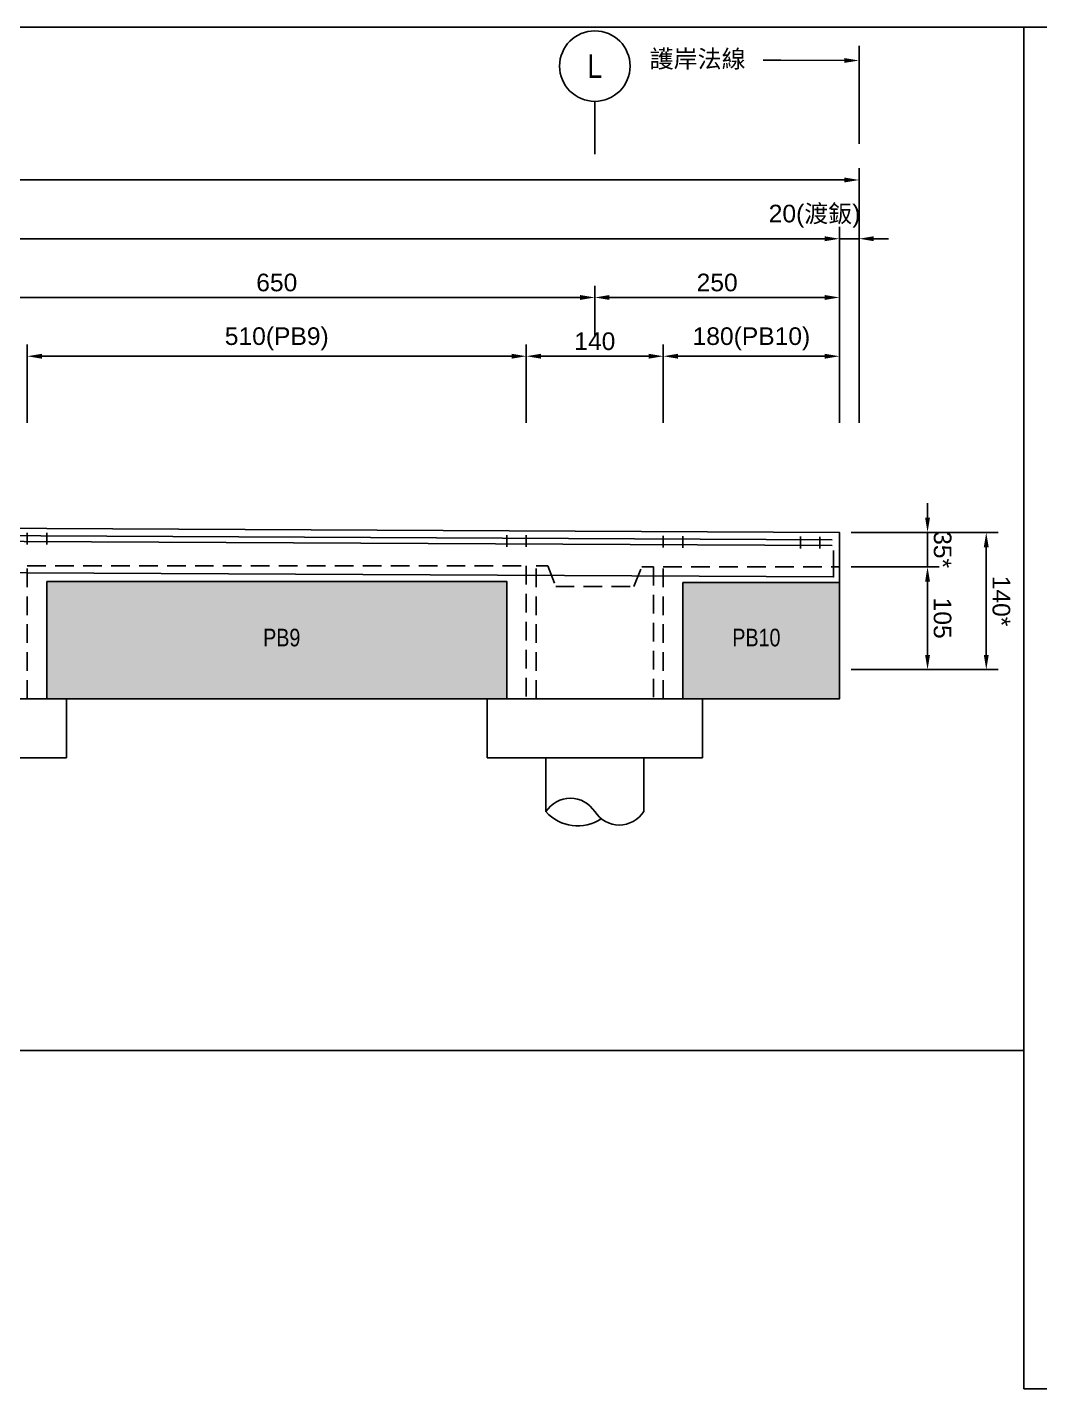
# Model space of a CAD drawing. Header units: millimetres. Extents: x 4668 to 40173, y -3560 to 14620.
# Drawn here: x 18496 to 19531, y 461 to 1851 of the extents above; entities that cross this region are included whole.
import ezdxf
from ezdxf import colors
from ezdxf.entities.mleader import LeaderData, LeaderLine
from ezdxf.enums import TextEntityAlignment as Align
from ezdxf.math import Vec2, Vec3

# ---------------------------------------------------------------- set-up
doc = ezdxf.new("R2010")
doc.units = ezdxf.units.MM
doc.linetypes.add('HIDDEN', pattern=[9.525, 6.35, -3.175])
doc.layers.add('HB_0', color=7, linetype='Continuous', transparency=0.5)
for name, color, linetype in [('HB_DIM', 1, 'Continuous'), ('HB_SYMBOLS', 7, 'Continuous'), ('大樑編號', 2, 'Continuous'), ('底圖', 7, 'Continuous'), ('鋼筋', 3, 'Continuous')]:
    doc.layers.add(name, color=color, linetype=linetype)
doc.styles.get("Standard").update_dxf_attribs({"font": 'arial.ttf'})
doc.dimstyles.new('60', dxfattribs={"dimscale": 6, "dimtxt": 3, "dimasz": 2.5, "dimexe": 2, "dimexo": 2, "dimgap": 1, "dimtad": 1, "dimdec": 0, "dimdsep": 46, "dimtxsty": 'Standard', "dimcen": 0, "dimclrd": 1, "dimclre": 1, "dimclrt": 2, "dimadec": 0, "dimazin": 0, "dimtfac": 1, "dimtdec": 0, "dimtix": 1, "dimtmove": 2, "dimatfit": 3, "dimfxl": 1, "dimtolj": 1, "dimtzin": 0, "dimarcsym": 0})

# ---------------------------------------------------------------- blocks, each defined once
blk = doc.blocks.new('*D196')
at = {"layer": 'Defpoints', "color": 0}
for p in [(19326.2, 1635.2), (16346.2, 1435.2), (19326.2, 1435.2)]:
    blk.add_point(p, dxfattribs=at)
at = {"layer": 'HB_DIM', "color": 1, "lineweight": -2}
for p, q in [((16346.2, 1447.2), (16346.2, 1647.2)), ((19326.2, 1447.2), (19326.2, 1647.2)), ((16361.2, 1635.2), (19311.2, 1635.2))]:
    blk.add_line(p, q, dxfattribs=at)
at = {"layer": 'HB_DIM', "color": 1}
for points in [[(16361.2, 1637.7), (16361.2, 1632.7), (16346.2, 1635.2)], [(19311.2, 1632.7), (19311.2, 1637.7), (19326.2, 1635.2)]]:
    blk.add_solid(points, dxfattribs=at)
at = {"layer": 'HB_DIM', "color": 2, "insert": (17836.2, 1650.4), "char_height": 18, "attachment_point": 5}
blk.add_mtext('\\A1;2980', dxfattribs=at)
blk = doc.blocks.new('*D199')
at = {"layer": 'Defpoints', "color": 0}
for p in [(19326.2, 1575.2), (19076.2, 1524.7), (19326.2, 1435.2)]:
    blk.add_point(p, dxfattribs=at)
at = {"layer": 'HB_DIM', "color": 1, "lineweight": -2}
for p, q in [((19076.2, 1536.7), (19076.2, 1587.2)), ((19326.2, 1447.2), (19326.2, 1587.2)), ((19091.2, 1575.2), (19311.2, 1575.2))]:
    blk.add_line(p, q, dxfattribs=at)
at = {"layer": 'HB_DIM', "color": 1}
for points in [[(19091.2, 1577.7), (19091.2, 1572.7), (19076.2, 1575.2)], [(19311.2, 1572.7), (19311.2, 1577.7), (19326.2, 1575.2)]]:
    blk.add_solid(points, dxfattribs=at)
at = {"layer": 'HB_DIM', "color": 2, "insert": (19201.2, 1590.4), "char_height": 18, "attachment_point": 5}
blk.add_mtext('\\A1;250', dxfattribs=at)
blk = doc.blocks.new('*D202')
at = {"layer": 'Defpoints', "color": 0}
for p in [(19076.2, 1575.2), (18426.2, 1524.7), (19076.2, 1524.7)]:
    blk.add_point(p, dxfattribs=at)
at = {"layer": 'HB_DIM', "color": 1, "lineweight": -2}
for p, q in [((18426.2, 1536.7), (18426.2, 1587.2)), ((19076.2, 1536.7), (19076.2, 1587.2)), ((18441.2, 1575.2), (19061.2, 1575.2))]:
    blk.add_line(p, q, dxfattribs=at)
at = {"layer": 'HB_DIM', "color": 1}
for points in [[(18441.2, 1577.7), (18441.2, 1572.7), (18426.2, 1575.2)], [(19061.2, 1572.7), (19061.2, 1577.7), (19076.2, 1575.2)]]:
    blk.add_solid(points, dxfattribs=at)
at = {"layer": 'HB_DIM', "color": 2, "insert": (18751.2, 1590.4), "char_height": 18, "attachment_point": 5}
blk.add_mtext('\\A1;650', dxfattribs=at)
blk = doc.blocks.new('*D203')
at = {"layer": 'Defpoints', "color": 0}
for p in [(19346.2, 1635.2), (19326.2, 1435.2), (19346.2, 1435.2)]:
    blk.add_point(p, dxfattribs=at)
at = {"layer": 'HB_DIM', "color": 1, "lineweight": -2}
for p, q in [((19326.2, 1447.2), (19326.2, 1647.2)), ((19346.2, 1447.2), (19346.2, 1647.2)), ((19311.2, 1635.2), (19296.2, 1635.2)), ((19326.2, 1635.2), (19346.2, 1635.2)), ((19361.2, 1635.2), (19376.2, 1635.2))]:
    blk.add_line(p, q, dxfattribs=at)
at = {"layer": 'HB_DIM', "color": 1}
for points in [[(19311.2, 1632.7), (19311.2, 1637.7), (19326.2, 1635.2)], [(19361.2, 1637.7), (19361.2, 1632.7), (19346.2, 1635.2)]]:
    blk.add_solid(points, dxfattribs=at)
at = {"layer": 'HB_DIM', "color": 2, "insert": (19300.8, 1658.2), "char_height": 18, "attachment_point": 5}
blk.add_mtext('\\A1;20(渡鈑)', dxfattribs=at)
blk = doc.blocks.new('*D204')
at = {"layer": 'Defpoints', "color": 0}
for p in [(19346.2, 1695.2), (16346.2, 1435.2), (19346.2, 1435.2)]:
    blk.add_point(p, dxfattribs=at)
at = {"layer": 'HB_DIM', "color": 1, "lineweight": -2}
for p, q in [((16346.2, 1447.2), (16346.2, 1707.2)), ((19346.2, 1447.2), (19346.2, 1707.2)), ((16361.2, 1695.2), (19331.2, 1695.2))]:
    blk.add_line(p, q, dxfattribs=at)
at = {"layer": 'HB_DIM', "color": 1}
for points in [[(16361.2, 1697.7), (16361.2, 1692.7), (16346.2, 1695.2)], [(19331.2, 1692.7), (19331.2, 1697.7), (19346.2, 1695.2)]]:
    blk.add_solid(points, dxfattribs=at)
at = {"layer": 'HB_DIM', "color": 2, "insert": (17846.2, 1710.4), "char_height": 18, "attachment_point": 5}
blk.add_mtext('\\A1;3000', dxfattribs=at)
blk = doc.blocks.new('gr_t')
at = {"layer": 'HB_SYMBOLS', "color": 4, "linetype": 'Continuous'}
blk.add_line((0, -6), (0, -15), dxfattribs=at)
blk.add_circle((0, 0), 6, dxfattribs=at)
at = {"layer": 'HB_SYMBOLS', "color": 4, "linetype": 'Continuous', "width": 0.8}
blk.add_attdef('A', text='', height=4.5, dxfattribs=at).set_placement((0, 0), align=Align.MIDDLE)
blk = doc.blocks.new('*D224')
at = {"layer": 'Defpoints', "color": 0}
for p in [(19326.2, 1335.3), (19326.2, 1300.1), (19416.2, 1300.1)]:
    blk.add_point(p, dxfattribs=at)
at = {"layer": 'HB_DIM', "color": 1, "lineweight": -2}
for p, q in [((19416.2, 1350.3), (19416.2, 1365.3)), ((19338.2, 1335.3), (19428.2, 1335.3)), ((19416.2, 1335.3), (19416.2, 1300.1)), ((19338.2, 1300.1), (19428.2, 1300.1)), ((19416.2, 1285.1), (19416.2, 1270.1))]:
    blk.add_line(p, q, dxfattribs=at)
at = {"layer": 'HB_DIM', "color": 1}
for points in [[(19413.7, 1350.3), (19418.7, 1350.3), (19416.2, 1335.3)], [(19418.7, 1285.1), (19413.7, 1285.1), (19416.2, 1300.1)]]:
    blk.add_solid(points, dxfattribs=at)
at = {"layer": 'HB_DIM', "color": 2, "insert": (19431.5, 1317.7), "char_height": 18, "attachment_point": 5, "rotation": 270}
blk.add_mtext('\\A1;35*', dxfattribs=at)
blk = doc.blocks.new('*D225')
at = {"layer": 'Defpoints', "color": 0}
for p in [(19326.2, 1335.2), (19476.2, 1335.2), (19326.2, 1195.2)]:
    blk.add_point(p, dxfattribs=at)
at = {"layer": 'HB_DIM', "color": 1, "lineweight": -2}
for p, q in [((19338.2, 1335.2), (19488.2, 1335.2)), ((19476.2, 1210.2), (19476.2, 1320.2)), ((19338.2, 1195.2), (19488.2, 1195.2))]:
    blk.add_line(p, q, dxfattribs=at)
at = {"layer": 'HB_DIM', "color": 1}
for points in [[(19478.7, 1320.2), (19473.7, 1320.2), (19476.2, 1335.2)], [(19473.7, 1210.2), (19478.7, 1210.2), (19476.2, 1195.2)]]:
    blk.add_solid(points, dxfattribs=at)
at = {"layer": 'HB_DIM', "color": 2, "insert": (19491.5, 1265.2), "char_height": 18, "attachment_point": 5, "rotation": 270}
blk.add_mtext('\\A1;140*', dxfattribs=at)
blk = doc.blocks.new('*D226')
at = {"layer": 'Defpoints', "color": 0}
for p in [(19326.2, 1300.1), (19326.2, 1195.2), (19416.2, 1195.2)]:
    blk.add_point(p, dxfattribs=at)
at = {"layer": 'HB_DIM', "color": 1, "lineweight": -2}
for p, q in [((19338.2, 1300.1), (19428.2, 1300.1)), ((19416.2, 1285.1), (19416.2, 1210.2)), ((19338.2, 1195.2), (19428.2, 1195.2))]:
    blk.add_line(p, q, dxfattribs=at)
at = {"layer": 'HB_DIM', "color": 1}
for points in [[(19418.7, 1285.1), (19413.7, 1285.1), (19416.2, 1300.1)], [(19413.7, 1210.2), (19418.7, 1210.2), (19416.2, 1195.2)]]:
    blk.add_solid(points, dxfattribs=at)
at = {"layer": 'HB_DIM', "color": 2, "insert": (19431.4, 1247.7), "char_height": 18, "attachment_point": 5, "rotation": 270}
blk.add_mtext('\\A1;105', dxfattribs=at)
blk = doc.blocks.new('*D233')
at = {"layer": 'Defpoints', "color": 0}
for p in [(18496.2, 1515.2), (18496.2, 1435.2), (19006.2, 1435.2)]:
    blk.add_point(p, dxfattribs=at)
at = {"layer": 'HB_DIM', "color": 1, "lineweight": -2}
for p, q in [((18496.2, 1447.2), (18496.2, 1527.2)), ((19006.2, 1447.2), (19006.2, 1527.2)), ((18991.2, 1515.2), (18511.2, 1515.2))]:
    blk.add_line(p, q, dxfattribs=at)
at = {"layer": 'HB_DIM', "color": 1}
for points in [[(18511.2, 1517.7), (18511.2, 1512.7), (18496.2, 1515.2)], [(18991.2, 1512.7), (18991.2, 1517.7), (19006.2, 1515.2)]]:
    blk.add_solid(points, dxfattribs=at)
at = {"layer": 'HB_DIM', "color": 2, "insert": (18751.2, 1533), "char_height": 18, "attachment_point": 5}
blk.add_mtext('\\A1;510(PB9)', dxfattribs=at)
blk = doc.blocks.new('*D234')
at = {"layer": 'Defpoints', "color": 0}
for p in [(19146.2, 1515.2), (19006.2, 1435.2), (19146.2, 1435.2)]:
    blk.add_point(p, dxfattribs=at)
at = {"layer": 'HB_DIM', "color": 1, "lineweight": -2}
for p, q in [((19006.2, 1447.2), (19006.2, 1527.2)), ((19146.2, 1447.2), (19146.2, 1527.2)), ((19021.2, 1515.2), (19131.2, 1515.2))]:
    blk.add_line(p, q, dxfattribs=at)
at = {"layer": 'HB_DIM', "color": 1}
for points in [[(19021.2, 1517.7), (19021.2, 1512.7), (19006.2, 1515.2)], [(19131.2, 1512.7), (19131.2, 1517.7), (19146.2, 1515.2)]]:
    blk.add_solid(points, dxfattribs=at)
at = {"layer": 'HB_DIM', "color": 2, "insert": (19076.2, 1530.4), "char_height": 18, "attachment_point": 5}
blk.add_mtext('\\A1;140', dxfattribs=at)
blk = doc.blocks.new('*D235')
at = {"layer": 'Defpoints', "color": 0}
for p in [(19146.2, 1515.2), (19146.2, 1435.2), (19326.2, 1435.2)]:
    blk.add_point(p, dxfattribs=at)
at = {"layer": 'HB_DIM', "color": 1, "lineweight": -2}
for p, q in [((19146.2, 1447.2), (19146.2, 1527.2)), ((19326.2, 1447.2), (19326.2, 1527.2)), ((19311.2, 1515.2), (19161.2, 1515.2))]:
    blk.add_line(p, q, dxfattribs=at)
at = {"layer": 'HB_DIM', "color": 1}
for points in [[(19161.2, 1517.7), (19161.2, 1512.7), (19146.2, 1515.2)], [(19311.2, 1512.7), (19311.2, 1517.7), (19326.2, 1515.2)]]:
    blk.add_solid(points, dxfattribs=at)
at = {"layer": 'HB_DIM', "color": 2, "insert": (19236.2, 1533), "char_height": 18, "attachment_point": 5}
blk.add_mtext('\\A1;180(PB10)', dxfattribs=at)
blk = doc.blocks.new('PG21&PG22')
at = {"layer": 'HB_0', "color": 1, "linetype": 'HIDDEN', "ltscale": 3}
blk.add_lwpolyline([(0, 136), (12, 136), (20, 115), (100, 115), (108, 135), (120, 135), (120, 0), (0, 0)], close=True, dxfattribs=at)
blk = doc.blocks.new('PB9側')
at = {"layer": 'HB_0'}
h = blk.add_hatch(color=253, dxfattribs=at)
h.dxf.hatch_style = 1
h.paths.add_polyline_path([(20, 120), (490, 120), (490, 0), (20, 0)])
at = {"layer": 'HB_0', "color": 1, "linetype": 'HIDDEN', "ltscale": 3}
blk.add_lwpolyline([(0, 136), (510, 136), (510, 0), (0, 0)], close=True, dxfattribs=at)
at = {"layer": 'HB_0', "color": 7, "linetype": 'Continuous'}
blk.add_lwpolyline([(20, 120), (490, 120), (490, 0), (20, 0)], close=True, dxfattribs=at)
at = {"layer": '大樑編號', "linetype": 'Continuous', "width": 0.8}
blk.add_text('PB9', height=18, rotation=360, dxfattribs=at).set_placement((260.1, 62.7), align=Align.MIDDLE)
blk = doc.blocks.new('PB10側')
at = {"layer": 'HB_0'}
h = blk.add_hatch(color=253, dxfattribs=at)
h.dxf.hatch_style = 1
h.paths.add_polyline_path([(20, 119), (180, 119), (180, 0), (20, 0)])
at = {"layer": 'HB_0', "color": 1, "linetype": 'HIDDEN', "ltscale": 3}
blk.add_lwpolyline([(0, 135), (180, 135), (180, 0), (0, 0)], close=True, dxfattribs=at)
at = {"layer": 'HB_0', "color": 7, "linetype": 'Continuous'}
blk.add_lwpolyline([(20, 119), (180, 119), (180, 0), (20, 0)], close=True, dxfattribs=at)
at = {"layer": '大樑編號', "linetype": 'Continuous', "width": 0.8}
blk.add_text('PB10', height=18, rotation=360, dxfattribs=at).set_placement((95.1, 62.7), align=Align.MIDDLE)
blk = doc.blocks.new('預鑄樁帽&樁1000直')
at = {"layer": 'HB_0', "linetype": 'Continuous'}
for p, q in [((-50, -115.1), (-50, -60)), ((50, -115.1), (50, -60))]:
    blk.add_line(p, q, dxfattribs=at)
blk.add_lwpolyline([(-110, -60), (110, -60), (110, 0), (-110, 0)], close=True, dxfattribs=at)
for points in [[(-50, -115.1, -0.546594), (0, -115.1, 0.546594), (50, -115.1, 0.546594)], [(-50, -115.1, 0.374126), (6.6, -122.4, 0.374126)]]:
    blk.add_lwpolyline(points, format="xyb", dxfattribs=at)

msp = doc.modelspace()

# ---------------------------------------------------------------- linework, layer by layer
at = {"layer": 'Defpoints', "color": 241, "linetype": 'Continuous', "true_color": 0xf7abae}
msp.add_line((15977.712, 806.197), (19514.712, 806.197), dxfattribs=at)
msp.add_lwpolyline([(19514.712, 806.197), (19514.712, 1851.197), (15977.712, 1851.197), (15977.712, 806.197)], dxfattribs=at)
msp.add_lwpolyline([(19514.712, 460.697), (20113.212, 460.697), (20113.212, 1851.197), (19514.712, 1851.197)], close=True, dxfattribs=at)
at = {"layer": 'HB_0', "color": 4}
msp.add_line((19326.212, 1300.197), (19326.212, 1330.197), dxfattribs=at)
at = {"layer": 'HB_0', "color": 7, "linetype": 'Continuous'}
msp.add_lwpolyline([(16386.212, 1165.197), (16386.212, 1275.197), (16346.212, 1275.197), (16346.212, 1340.147, -0.41567878), (16356.262, 1350.147), (19326.212, 1335.297), (19326.212, 1165.197), (16576.212, 1165.197), (16576.212, 1165.197)], format="xyb", close=True, dxfattribs=at)
at = {"layer": 'HB_DIM'}
msp.add_line((19346.212, 1732.19), (19346.212, 1832.19), dxfattribs=at)
at = {"layer": '鋼筋'}
for p, q in [((18496.212, 1334.947), (18496.212, 1322.947)), ((18516.212, 1334.847), (18516.212, 1322.847)), ((18986.212, 1332.497), (18986.212, 1320.497)), ((19006.212, 1332.397), (19006.212, 1320.397)), ((19146.212, 1331.697), (19146.212, 1319.697)), ((19166.212, 1331.597), (19166.212, 1319.597)), ((19286.212, 1330.997), (19286.212, 1318.997)), ((19306.212, 1330.897), (19306.212, 1318.897))]:
    msp.add_line(p, q, dxfattribs=at)
for points in [[(16353.712, 1302.66), (16353.712, 1342.659), (19318.712, 1327.834)], [(16359.712, 1302.66), (16359.712, 1336.629), (19318.682, 1321.864)], [(16365.712, 1331.599), (16365.712, 1304.599), (19320.212, 1289.826), (19320.212, 1316.826)]]:
    msp.add_lwpolyline(points, dxfattribs=at)

# ---------------------------------------------------------------- block references
at = {"layer": 'HB_0', "color": 4}
for name, p in [('PB9側', (18496.212, 1165.197)), ('PG21&PG22', (19016.212, 1165.197)), ('PB10側', (19146.212, 1165.197)), ('預鑄樁帽&樁1000直', (18426.212, 1165.197)), ('預鑄樁帽&樁1000直', (19076.212, 1165.197))]:
    msp.add_blockref(name, p, dxfattribs=at)
at = {"layer": '底圖'}
ref = msp.add_blockref('gr_t', (19076.212, 1811.513), dxfattribs=dict(at, xscale=6.000000000000001, yscale=6.000000000000001, zscale=6.000000000000001))
ref.add_attrib('A', 'L', dxfattribs={"layer": 'HB_SYMBOLS', "color": 4, "linetype": 'Continuous', "height": 24, "width": 0.8}).set_placement((19076.212, 1811.513), align=Align.MIDDLE)

# ---------------------------------------------------------------- dimensions: what is measured, and where the dimension line sits
at = {"layer": 'HB_DIM'}
for base, p1, p2, angle, picture, middle in [((19346.212, 1695.197), (16346.212, 1435.197), (19346.212, 1435.197), 0, '*D204', (17846.212, 1710.386)), ((19326.212, 1635.197), (16346.212, 1435.197), (19326.212, 1435.197), 0, '*D196', (17836.212, 1650.386)), ((19076.212, 1575.197), (18426.212, 1524.697), (19076.212, 1524.697), 0, '*D202', (18751.212, 1590.386)), ((19326.212, 1575.197), (19076.212, 1524.697), (19326.212, 1435.197), 0, '*D199', (19201.212, 1590.386)), ((19146.212, 1515.197), (19006.212, 1435.197), (19146.212, 1435.197), 0, '*D234', (19076.212, 1530.386)), ((19416.212, 1195.197), (19326.212, 1300.147), (19326.212, 1195.197), 90, '*D226', (19431.401, 1247.672))]:
    dim = msp.add_linear_dim(base=base, p1=p1, p2=p2, angle=angle, dimstyle='60', dxfattribs=at)
    dim.commit()
    dim.dimension.update_dxf_attribs({"geometry": picture, "text_midpoint": middle})
dim = msp.add_linear_dim(base=(19346.212, 1635.197), p1=(19326.212, 1435.197), p2=(19346.212, 1435.197), angle=0, text='<>(渡鈑)', dimstyle='60', dxfattribs=at)
dim.commit()
dim.dimension.update_dxf_attribs({"geometry": '*D203', "text_midpoint": (19300.843, 1658.169), "dimtype": 160})
for base, p1, p2, angle, text, picture, middle in [((18496.212, 1515.197), (19006.212, 1435.197), (18496.212, 1435.197), 180, '<>(PB9)', '*D233', (18751.212, 1532.987)), ((19146.212, 1515.197), (19326.212, 1435.197), (19146.212, 1435.197), 180, '<>(PB10)', '*D235', (19236.212, 1532.987)), ((19416.212, 1300.147), (19326.212, 1335.297), (19326.212, 1300.147), 90, '<>*', '*D224', (19431.509, 1317.722)), ((19476.212, 1335.197), (19326.212, 1195.197), (19326.212, 1335.197), 90, '<>*', '*D225', (19491.509, 1265.197))]:
    dim = msp.add_linear_dim(base=base, p1=p1, p2=p2, angle=angle, text=text, dimstyle='60', dxfattribs=at)
    dim.commit()
    dim.dimension.update_dxf_attribs({"geometry": picture, "text_midpoint": middle})

# ---------------------------------------------------------------- leaders
ml = msp.add_multileader_mtext('Standard', dxfattribs=at)
ml.set_content('護岸法線', color=2)
ml.set_leader_properties(color=1)
ml.build(insert=Vec2(0, 0))
ml.multileader.update_dxf_attribs({"dogleg_length": 3, "arrow_head_size": 15, "scale": 6})
ctx = ml.context
ctx.base_point, ctx.scale, ctx.char_height, ctx.arrow_head_size, ctx.landing_gap_size, ctx.plane_origin = Vec3(19116.041, 1817.19), 6, 18, 15, 18, Vec3(19346.212, 1842.19)
ctx.text_align_type = 2
notes = []
notes.append((ctx, [(0, (1, 1, 0), (19266.341, 1817.548), (-1, 0), 18, [(0, [(19346.212, 1817.19)], 0, [])])]))
ctx.mtext.insert, ctx.mtext.alignment, ctx.mtext.flow_direction = Vec3(19230.341, 1827.878), 3, 5
for ctx, leaders in notes:
    for number, flags, end, landing, length, lines in leaders:
        leader = LeaderData()
        leader.index, (leader.has_last_leader_line, leader.has_dogleg_vector, leader.attachment_direction) = number, flags
        leader.last_leader_point, leader.dogleg_vector, leader.dogleg_length = Vec3(end), Vec3(landing), length
        for number, points, colour, breaks in lines:
            line = LeaderLine()
            line.index, line.vertices, line.color, line.breaks = number, Vec3.list(points), colors.encode_raw_color(colour), breaks
            leader.lines.append(line)
        ctx.leaders.append(leader)

doc.saveas('drawing.dxf')
